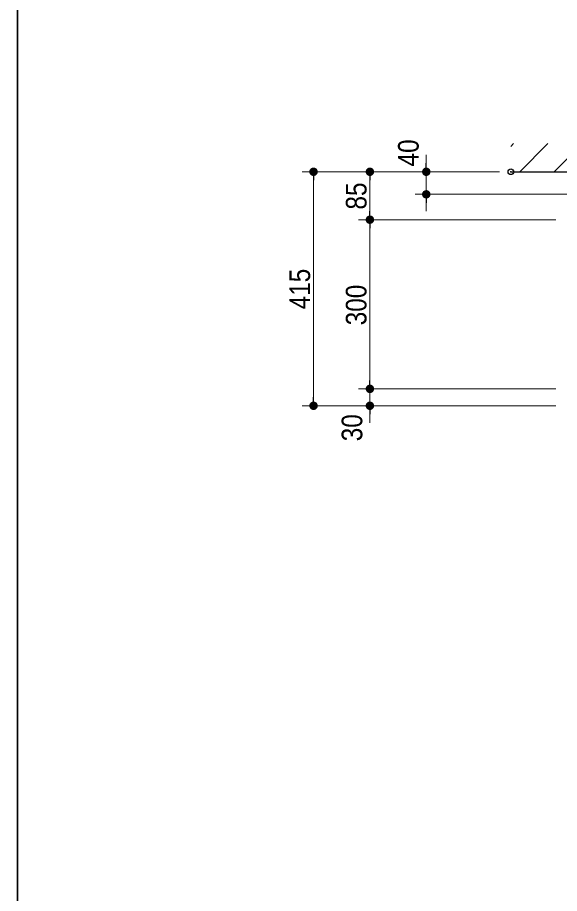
# Model space of a CAD drawing. Units: millimetres, scale not verified. Extents: x -6062 to 6062, y -3045 to 3045.
# Drawn here: x -5788 to -4826, y 0 to 1554 of the extents above; entities that cross this region are included whole.
import ezdxf
from ezdxf.enums import TextEntityAlignment as Align

# ---------------------------------------------------------------- set-up
doc = ezdxf.new("R2010")
doc.units = ezdxf.units.MM
doc.header["$LTSCALE"] = 20
doc.header["$PDMODE"] = 32
doc.header["$PDSIZE"] = 10
for name, color, linetype, lineweight in [('0-1_1図面枠', 7, 'Continuous', 20), ('0-2_2寸法-1', 7, 'Continuous', 15), ('0-3_0', 7, 'Continuous', 25), ('0-5_5ボウル・キャビネット', 7, 'Continuous', 15), ('0-6_2寸法-2', 7, 'Continuous', 15)]:
    doc.layers.add(name, color=color, linetype=linetype, lineweight=lineweight)
doc.layers.add('0-4_Defpoints', color=7, linetype='Continuous')
doc.styles.add('ＭＳ Ｐゴシック', font='')
doc.styles.get('ＭＳ Ｐゴシック').set_extended_font_data('MS PGothic')

# ---------------------------------------------------------------- blocks, each defined once
blk = doc.blocks.new('グループ-7')
at = {"layer": '0-1_1図面枠', "lineweight": 35}
blk.add_lwpolyline([(-80000, 55400), (80000, 55400), (80000, -55400), (-80000, -55400)], close=True, dxfattribs=at)
blk = doc.blocks.new('図面枠')
at = {"layer": '0-1_1図面枠'}
blk.add_blockref('グループ-7', (0, 0), dxfattribs=at)
blk = doc.blocks.new('_Dot')
at = {"layer": '0-3_0'}
blk.add_line((-10, 0), (-20, 0), dxfattribs=at)
for points in [[(0, 0), (-10, 0), (-9.92, 1.25)], [(0, 0), (-9.92, -1.25), (-10, 0)], [(0, 0), (-9.92, 1.25), (-9.69, 2.49)], [(0, 0), (-9.69, -2.49), (-9.92, -1.25)], [(0, 0), (-9.69, 2.49), (-9.3, 3.68)], [(0, 0), (-9.3, -3.68), (-9.69, -2.49)], [(0, 0), (-9.3, 3.68), (-8.76, 4.82)], [(0, 0), (-8.76, -4.82), (-9.3, -3.68)], [(0, 0), (-8.76, 4.82), (-8.09, 5.88)], [(0, 0), (-8.09, -5.88), (-8.76, -4.82)], [(0, 0), (-8.09, 5.88), (-7.29, 6.85)], [(0, 0), (-7.29, -6.85), (-8.09, -5.88)], [(0, 0), (-7.29, 6.85), (-6.37, 7.71)], [(0, 0), (-6.37, -7.71), (-7.29, -6.85)], [(0, 0), (-6.37, 7.71), (-5.36, 8.44)], [(0, 0), (-5.36, -8.44), (-6.37, -7.71)], [(0, 0), (-5.36, 8.44), (-4.26, 9.05)], [(0, 0), (-4.26, -9.05), (-5.36, -8.44)], [(0, 0), (-4.26, 9.05), (-3.09, 9.51)], [(0, 0), (-3.09, -9.51), (-4.26, -9.05)], [(0, 0), (-3.09, 9.51), (-1.87, 9.82)], [(0, 0), (-1.87, -9.82), (-3.09, -9.51)], [(0, 0), (-1.87, 9.82), (-0.63, 9.98)], [(0, 0), (-0.63, -9.98), (-1.87, -9.82)], [(0, 0), (-0.63, 9.98), (0.63, 9.98)], [(0, 0), (0.63, -9.98), (-0.63, -9.98)], [(0, 0), (0.63, 9.98), (1.87, 9.82)], [(0, 0), (1.87, 9.82), (3.09, 9.51)], [(0, 0), (3.09, 9.51), (4.26, 9.05)], [(0, 0), (4.26, 9.05), (5.36, 8.44)], [(0, 0), (5.36, 8.44), (6.37, 7.71)], [(0, 0), (6.37, 7.71), (7.29, 6.85)], [(0, 0), (7.29, 6.85), (8.09, 5.88)], [(0, 0), (8.09, 5.88), (8.76, 4.82)], [(0, 0), (8.76, 4.82), (9.3, 3.68)], [(0, 0), (9.3, 3.68), (9.69, 2.49)], [(0, 0), (9.69, 2.49), (9.92, 1.25)], [(0, 0), (9.92, 1.25), (10, 0)], [(0, 0), (1.87, -9.82), (0.63, -9.98)], [(0, 0), (3.09, -9.51), (1.87, -9.82)], [(0, 0), (4.26, -9.05), (3.09, -9.51)], [(0, 0), (5.36, -8.44), (4.26, -9.05)], [(0, 0), (6.37, -7.71), (5.36, -8.44)], [(0, 0), (7.29, -6.85), (6.37, -7.71)], [(0, 0), (8.09, -5.88), (7.29, -6.85)], [(0, 0), (8.76, -4.82), (8.09, -5.88)], [(0, 0), (9.3, -3.68), (8.76, -4.82)], [(0, 0), (9.69, -2.49), (9.3, -3.68)], [(0, 0), (9.92, -1.25), (9.69, -2.49)], [(0, 0), (10, 0), (9.92, -1.25)]]:
    blk.add_solid(points, dxfattribs=at)

msp = doc.modelspace()

# ---------------------------------------------------------------- linework, layer by layer
at = {"layer": '0-2_2寸法-1'}
for p, q in [((-5182.5, 1280), (-5282.5, 1280)), ((-4932.5, 1280), (-5182.5, 1280)), ((-5262.5, 880.01), (-5262.5, 1264.99)), ((-5162.5, 1210.01), (-5162.5, 1264.99)), ((-4832.5, 1195), (-5182.5, 1195)), ((-4832.5, 1195), (-5182.5, 1195)), ((-5162.5, 1179.99), (-5162.5, 910.01)), ((-4832.5, 895), (-5182.5, 895)), ((-5182.5, 865), (-5282.5, 865))]:
    msp.add_line(p, q, dxfattribs=at)
at = {"layer": '0-4_Defpoints'}
for p in [(-5262.5, 1280), (-5162.5, 1280), (-5162.5, 1280), (-5062.5, 1280), (-4912.5, 1280), (-5162.5, 895), (-5162.5, 865)]:
    msp.add_point(p, dxfattribs=at)
at = {"layer": '0-5_5ボウル・キャビネット'}
for p, q in [((-4912.5, 1325.08), (-4907.58, 1330)), ((-4896.62, 1280), (-4846.62, 1330)), ((-4835.66, 1280), (-4785.66, 1330))]:
    msp.add_line(p, q, dxfattribs=at)
at = {"layer": '0-5_5ボウル・キャビネット', "lineweight": 30}
msp.add_line((-4912.5, 1280), (-3512.5, 1280), dxfattribs=at)
at = {"layer": '0-6_2寸法-2'}
for p, q in [((-5062.5, 1295.01), (-5062.5, 1310.01)), ((-4932.5, 1280), (-5082.5, 1280)), ((-5062.5, 1240), (-5062.5, 1280)), ((-4617.5, 1240), (-5082.5, 1240)), ((-5062.5, 1224.99), (-5062.5, 1209.99)), ((-5162.5, 910.01), (-5162.5, 925.01)), ((-4832.5, 895), (-5182.5, 895)), ((-5162.5, 865), (-5162.5, 895)), ((-4832.5, 865), (-5182.5, 865)), ((-5162.5, 849.99), (-5162.5, 834.99))]:
    msp.add_line(p, q, dxfattribs=at)

# ---------------------------------------------------------------- block references
at = {"layer": '0-1_1図面枠', "xscale": 0.05, "yscale": 0.05}
msp.add_blockref('図面枠', (-1787.5, 0), dxfattribs=at)
at = {"layer": '0-2_2寸法-1', "xscale": 0.7503418, "yscale": 0.7503418}
for p, rotation in [((-5262.5, 1280), 90), ((-5162.5, 1280), 90), ((-5162.5, 1195), 270), ((-5162.5, 1195), 90), ((-5162.5, 895), 270), ((-5262.5, 865), 270)]:
    msp.add_blockref('_Dot', p, dxfattribs=dict(at, rotation=rotation))
at = {"layer": '0-6_2寸法-2', "xscale": 0.7503418, "yscale": 0.7503418}
for p, rotation in [((-5062.5, 1280), 270), ((-5062.5, 1240), 90), ((-5162.5, 895), 270), ((-5162.5, 865), 90)]:
    msp.add_blockref('_Dot', p, dxfattribs=dict(at, rotation=rotation))

# ---------------------------------------------------------------- texts
at = {"layer": '0-2_2寸法-1', "style": 'ＭＳ Ｐゴシック', "width": 0.9}
for s, p in [('85', (-5157.44, 1213.01)), ('415', (-5257.54, 1036)), ('300', (-5157.54, 1007.72))]:
    msp.add_text(s, height=36.66, rotation=90, dxfattribs=at).set_placement(p, align=Align.BOTTOM_LEFT)
at = {"layer": '0-6_2寸法-2', "style": 'ＭＳ Ｐゴシック', "width": 0.9}
for s, p in [('40', (-5064.98, 1289.41)), ('30', (-5164.98, 802.02))]:
    msp.add_text(s, height=36.66, rotation=90, dxfattribs=at).set_placement(p, align=Align.BOTTOM_LEFT)

doc.saveas('drawing.dxf')
